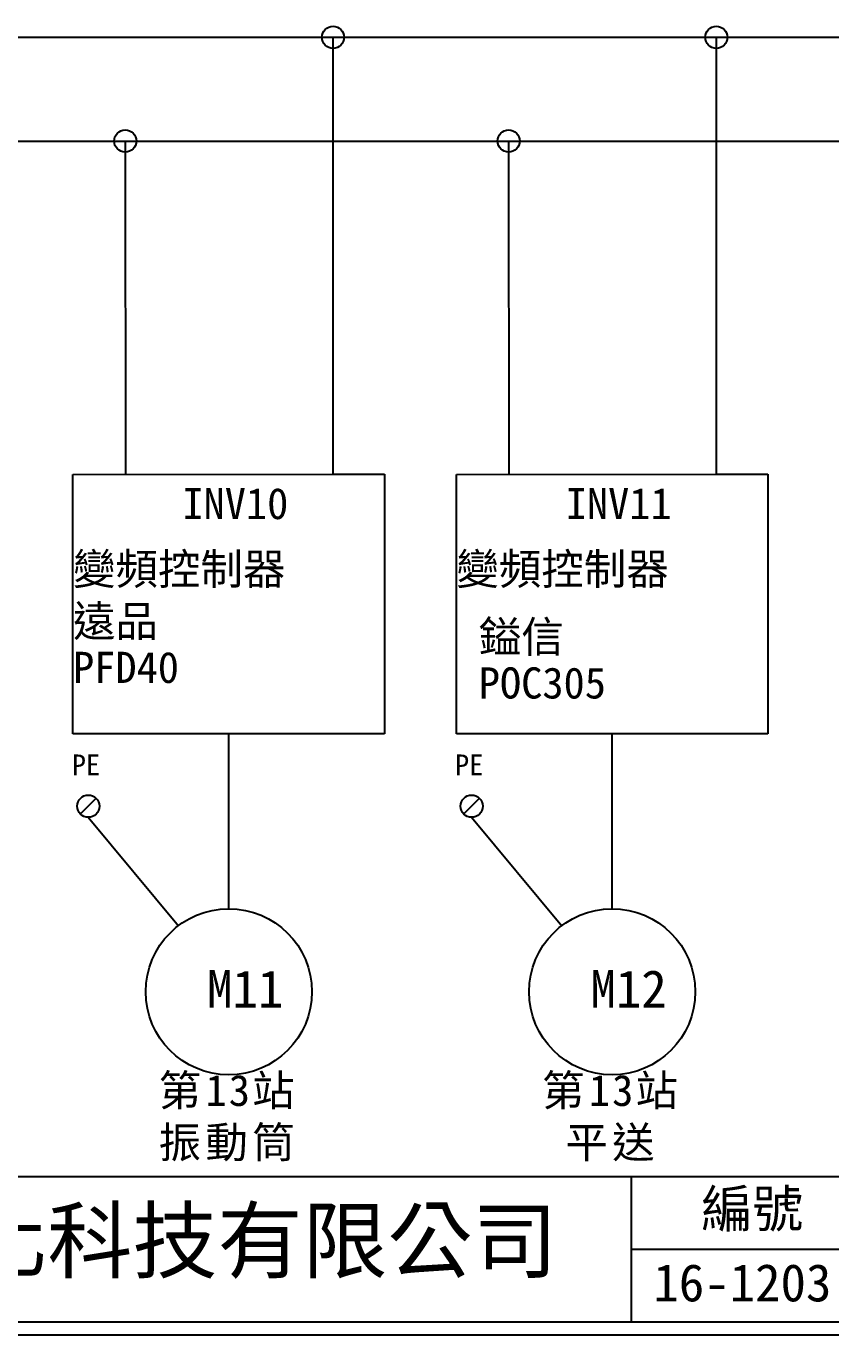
# Model space of a CAD drawing. Extents: x 10 to 297, y 3 to 207.
# Drawn here: x 87.5 to 164.9, y 3 to 129 of the extents above; entities that cross this region are included whole.
import ezdxf

# ---------------------------------------------------------------- set-up
doc = ezdxf.new("R2010")
doc.units = 0
doc.layers.get('0').update_dxf_attribs({"linetype": 'CONTINUOUS'})
doc.layers.add('圖框層', color=7, linetype='CONTINUOUS')
doc.layers.add('標尺寸層', color=3, linetype='CONTINUOUS')
doc.styles.add('STSL', font='kaiu.ttf')
doc.styles.add('標楷體', font='kaiu.ttf')

msp = doc.modelspace()

# ---------------------------------------------------------------- linework, layer by layer
at = {"color": 7}
for p, q in [((97.01, 117.96), (97.04, 85.87)), ((133.92, 117.96), (133.94, 85.87)), ((94.21, 54.67), (92.69, 53.16)), ((131.12, 54.67), (129.6, 53.16))]:
    msp.add_line(p, q, dxfattribs=at)
for centre, radius in [((117.02, 127.96), 1.07), ((153.92, 127.96), 1.07), ((97.01, 117.97), 1.07), ((133.92, 117.97), 1.07), ((93.45, 53.91), 1.07), ((130.36, 53.91), 1.07), ((106.98, 36.04), 8), ((143.89, 36.04), 8)]:
    msp.add_circle(centre, radius, dxfattribs=at)
at = {"layer": '圖框層', "color": 7}
for p, q in [((11.25, 18.25), (295.75, 18.25)), ((145.75, 4.25), (145.75, 18.25)), ((145.75, 11.25), (295.75, 11.25)), ((11.25, 4.25), (295.75, 4.25)), ((10, 3), (297, 3))]:
    msp.add_line(p, q, dxfattribs=at)
at = {"layer": '標尺寸層', "color": 7}
for p, q in [((15.29, 127.96), (217.6, 127.96)), ((117.01, 127.96), (117.01, 85.88)), ((153.92, 127.96), (153.92, 85.88)), ((117.01, 126.89), (117.01, 126.82)), ((153.92, 126.89), (153.92, 126.82)), ((15.29, 117.96), (197.6, 117.96)), ((97.01, 116.89), (97.01, 116.83)), ((133.92, 116.89), (133.92, 116.83)), ((91.98, 85.87), (116.98, 85.88)), ((91.98, 60.87), (91.98, 85.87)), ((116.98, 85.88), (121.98, 85.88)), ((121.98, 85.88), (121.98, 60.88)), ((128.89, 85.87), (153.89, 85.88)), ((128.89, 60.87), (128.89, 85.87)), ((153.89, 85.88), (158.89, 85.88)), ((158.89, 85.88), (158.89, 60.88)), ((121.98, 60.88), (91.98, 60.87)), ((106.98, 44.04), (106.98, 60.87)), ((158.89, 60.88), (128.89, 60.87)), ((143.89, 44.04), (143.89, 60.87)), ((93.45, 52.84), (102.13, 42.4)), ((130.36, 52.84), (139.04, 42.4))]:
    msp.add_line(p, q, dxfattribs=at)

# ---------------------------------------------------------------- texts
at = {"color": 7, "char_height": 3, "width": 27.9333, "attachment_point": 2, "style": '標楷體'}
for s, insert in [('{\\T1.1;第13站\\P振動筒}', (106.98, 28.04)), ('{\\T1.1;第13站\\P平送}', (143.89, 28.04))]:
    msp.add_mtext(s, dxfattribs=dict(at, insert=insert))
at = {"layer": '圖框層', "color": 7, "style": 'STSL'}
for s, height, p in [('INV10', 3, (102.51, 81.56)), ('INV11', 3, (139.42, 81.56)), ('變頻控制器', 3, (91.98, 75.26)), ('變頻控制器', 3, (128.89, 75.26)), ('遠品', 3, (91.98, 70.23)), ('鎰信', 3, (131.05, 68.73)), ('PFD40', 3, (91.98, 65.78)), ('POC305', 3, (131.05, 64.28)), ('PE', 2, (91.87, 56.89)), ('PE', 2, (128.77, 56.89)), ('M11', 3.6, (104.89, 34.52)), ('M12', 3.6, (141.8, 34.52)), ('編號', 3.6, (152.47, 13.34)), ('泓陞自動化科技有限公司', 6, (48.6, 9.08)), ('16-1203', 3.6, (147.86, 6.22))]:
    msp.add_text(s, height=height, dxfattribs=at).set_placement(p)

doc.saveas('drawing.dxf')
